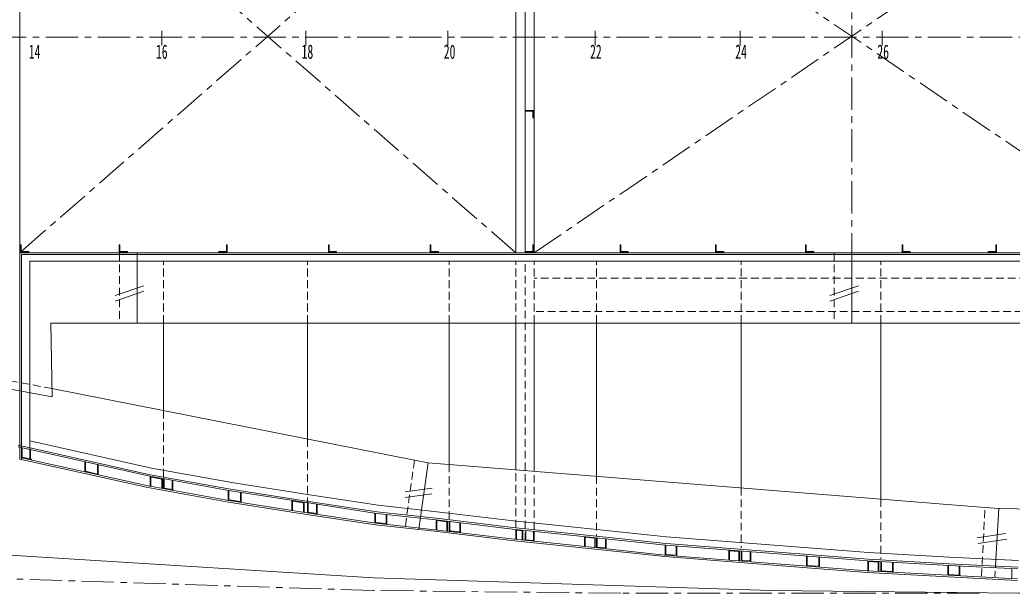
# Model space of a CAD drawing. Units: millimetres, scale not verified. Extents: x -28714 to 28714, y -20310 to 20310.
# Drawn here: x -12307 to -4658, y -4566 to -144 of the extents above; entities that cross this region are included whole.
import ezdxf
from ezdxf.enums import TextEntityAlignment as Align

# ---------------------------------------------------------------- set-up
doc = ezdxf.new("R2010")
doc.units = ezdxf.units.MM
doc.header["$LTSCALE"] = 50
doc.linetypes.add('CHAIN1', pattern=[8, 5, -1, 1, -1])
doc.linetypes.add('DASHED1', pattern=[1.8, 1.2, -0.6])
for name, color, linetype, lineweight in [('0-0_0', 3, 'Continuous', 18), ('0-1', 4, 'CHAIN1', 18), ('0-2_寸法', 2, 'Continuous', 18)]:
    doc.layers.add(name, color=color, linetype=linetype, lineweight=lineweight)
doc.styles.add('ＭＳ ゴシック', font='')
doc.styles.get('ＭＳ ゴシック').set_extended_font_data('MS Gothic')

msp = doc.modelspace()

# ---------------------------------------------------------------- linework, layer by layer
at = {"layer": '0-0_0'}
for p, q in [((-12307.01, -3531.02), (-12307.01, 2976.57)), ((-8484.31, -1940.92), (-8484.31, 1399.18)), ((-8413.19, -1940.92), (-8413.19, 1399.18)), ((-8342.07, -1940.92), (-8342.07, 1399.18)), ((-11211.78, -229.8), (-11211.78, -342.47)), ((-10103.82, -229.8), (-10103.82, -342.47)), ((-9008.48, -229.8), (-9008.48, -342.47)), ((-7872, -229.8), (-7872, -342.47)), ((-6755.45, -229.8), (-6755.45, -342.47)), ((-5659.6, -229.8), (-5659.6, -342.47)), ((-320.22, -1940.92), (-12307.01, -1940.92)), ((-307.52, -1953.62), (-12294.31, -1953.62)), ((-12294.31, -3533.86), (-12294.31, -1953.62)), ((-11401.49, -1940.92), (-11401.49, -2482.58)), ((-5893.25, -1940.92), (-5893.25, -2482.58)), ((-307.52, -2004.42), (-12230.81, -2004.42)), ((-12230.81, -3456.97), (-12230.81, -2004.42)), ((-11350.82, -2195.69), (-11572.01, -2270.68)), ((-5842.57, -2195.69), (-6063.76, -2270.68)), ((-11350.82, -2237.67), (-11572.01, -2312.66)), ((-5842.57, -2237.67), (-6063.76, -2312.66)), ((1081.99, -2482.58), (-12069.38, -2482.58)), ((-12069.38, -2482.58), (-12058.95, -3052.24)), ((-11200.19, -3158.03), (-11200.19, -2482.58)), ((-10089.06, -3377.92), (-10089.06, -2482.58)), ((-8998.69, -3572.33), (-8998.69, -2482.58)), ((-8484.31, -3613.69), (-8484.31, -2482.58)), ((-8342.07, -3625.12), (-8342.07, -2482.58)), ((-7862.52, -3663.67), (-7862.52, -2482.58)), ((-6745.87, -3753.44), (-6745.87, -2482.58)), ((-5670.57, -3839.88), (-5670.57, -2482.58)), ((-12060.13, -2987.85), (-9264.93, -3541.01)), ((-12289.23, -3443.9), (-12289.23, -3516.78)), ((-12289.23, -3516.78), (-12216.26, -3533.11)), ((-12230.81, -3456.97), (-12230.81, -3529.85)), ((-12225.73, -3458.11), (-12225.73, -3530.99)), ((-12216.26, -3533.11), (-12216.23, -3538.32)), ((-11805.85, -3630.16), (-11805.85, -3552.07)), ((-11702.61, -3653.44), (-11702.61, -3575.17)), ((-9159.43, -3559.41), (-9230.75, -4069.4)), ((-11303.07, -3741.97), (-11303.07, -3664.91)), ((-11207.68, -3759.1), (-11207.68, -3682.4)), ((-11200.19, -3683.94), (-11200.19, -3760.45)), ((-11128.72, -3773.28), (-11128.72, -3695.87)), ((-10701.12, -3850.09), (-10701.12, -3772.67)), ((-10602.31, -3865.67), (-10600.84, -3788.77)), ((-9337.67, -3826.86), (-9130.31, -3800.15)), ((-9335.75, -3783.61), (-9128.39, -3756.9)), ((-10210.64, -3925.06), (-10210.64, -3849.93)), ((-10116.53, -3941.81), (-10116.53, -3864.68)), ((-10089.06, -3868.94), (-10089.06, -3946.01)), ((-10083.98, -3869.71), (-10083.98, -3941.65)), ((-10016.03, -3957.02), (-10016.03, -3880.04)), ((-9570.93, -4024.8), (-9570.93, -3947.72)), ((-9477.73, -4035.38), (-9477.73, -3958.71)), ((-4761.38, -3912.97), (-4783.94, -4306.39)), ((-9098.27, -4077.28), (-9098.27, -4000.61)), ((-9010.8, -4087.7), (-9010.8, -4010.94)), ((-8998.69, -4012.4), (-8998.69, -4089.15)), ((-8911.11, -4099.71), (-8911.11, -4023.32)), ((-8484.31, -4150.58), (-8484.31, -4073.98)), ((-8429.75, -4156.2), (-8429.75, -4079.6)), ((-8342.07, -4165.27), (-8342.07, -4088.67)), ((-7954.79, -4204.41), (-7954.79, -4128.64)), ((-4706.94, -4105.43), (-4928.39, -4138.49)), ((-7871.14, -4214.14), (-7871.14, -4137.51)), ((-7862.52, -4215.06), (-7862.52, -4138.43)), ((-7788.21, -4222.67), (-7788.21, -4146.36)), ((-7333.75, -4271.46), (-7333.75, -4194.84)), ((-7243.72, -4278.45), (-7243.72, -4202.02)), ((-4699.3, -4148.66), (-4920.75, -4181.72)), ((-6840.99, -4306.68), (-6840.99, -4233.32)), ((-6760.86, -4315.98), (-6760.86, -4239.55)), ((-6745.87, -4240.72), (-6745.87, -4317.15)), ((-6673.39, -4323.02), (-6673.39, -4246.35)), ((-6243.42, -4356.2), (-6243.42, -4279.77)), ((-6142.66, -4364.03), (-6142.66, -4287.6)), ((-5769.51, -4392.91), (-5769.51, -4315.9)), ((-5685.59, -4397.66), (-5685.59, -4321.34)), ((-5670.57, -4322.19), (-5670.57, -4398.51)), ((-5575.91, -4403.87), (-5575.91, -4328.58)), ((-5154.33, -4427.73), (-5154.33, -4351.41)), ((-5061.73, -4432.38), (-5061.73, -4356.05)), ((-4660.78, -4452.42), (-4660.78, -4376.12))]:
    msp.add_line(p, q, dxfattribs=at)
at = {"layer": '0-0_0', "color": 4, "linetype": 'CHAIN1'}
for p, q in [((-12296.85, -1930.76), (-8484.31, 1399.18)), ((-8484.31, -1940.92), (-12296.85, 1389.02)), ((-8342.07, 1399.18), (-3462.2, -1930.76)), ((-8342.07, -1940.92), (-3462.2, 1389.02)), ((-5893.25, 1411.88), (-5893.25, -1940.92)), ((-4909.99, -4565.72), (-7673.59, -4565.72))]:
    msp.add_line(p, q, dxfattribs=at)
at = {"layer": '0-0_0', "color": 1, "linetype": 'DASHED1'}
for p, q in [((-11538.95, -1940.92), (-11538.95, -2482.58)), ((-6030.7, -1940.92), (-6030.7, -2482.58)), ((-11200.19, -2482.58), (-11200.19, -2004.42)), ((-10089.06, -2482.58), (-10089.06, -2004.42)), ((-8998.69, -2482.58), (-8998.69, -2004.42)), ((-8484.31, -2482.58), (-8484.31, -2004.42)), ((-8413.19, -4157.91), (-8413.19, -2004.42)), ((-8342.07, -2482.58), (-8342.07, -2004.42)), ((-7862.52, -2482.58), (-7862.52, -2004.42)), ((-6745.87, -2482.58), (-6745.87, -2004.42)), ((-5670.57, -2482.58), (-5670.57, -2004.42)), ((48.08, -2136.5), (-8342.07, -2136.5)), ((-1247.32, -2393.68), (-8342.07, -2393.68)), ((-11200.19, -3158.03), (-11200.19, -3683.03)), ((-10089.06, -3377.92), (-10089.06, -3868.94)), ((-9264.93, -3541.01), (-9336.24, -4051)), ((-8998.69, -3572.33), (-8998.69, -4036.3)), ((-8484.31, -4061.21), (-8484.31, -3613.18)), ((-8342.07, -4165.24), (-8342.07, -3625.41)), ((-7862.52, -3663.67), (-7862.52, -4127.64)), ((-6745.87, -3753.44), (-6745.87, -4217.41)), ((-5670.57, -3839.88), (-5670.57, -4303.85)), ((-4893.7, -4435.69), (-4867.55, -3904.43)), ((-4783.94, -4306.39), (-4791.65, -4440.79))]:
    msp.add_line(p, q, dxfattribs=at)
at = {"layer": '0-0_0'}
for points in [[(-12058.95, -3052.24), (-13554.47, -2775.76), (-16321.56, -1477.63), (-18526.14, -277.22)], [(16812.37, -1867.83), (12835.72, -3241.33), (8357.1, -3830.98), (1864.02, -4037.88), (1742.39, -4037.88), (-4756.52, -3913.36), (-4867.55, -3904.43), (-9159.43, -3559.41), (-9264.93, -3541.01)], [(-12319.71, -3424.06), (-11301.35, -3651.96), (-10682.33, -3763.14), (-10096.67, -3854.93), (-9552.53, -3937.68), (-9075.85, -3990.31), (-8507.22, -4058.85), (-7962.97, -4114.94), (-7326, -4182.89), (-6231.49, -4267.96), (-5769.28, -4303.88), (-5146.58, -4339.13), (-4612.84, -4365.8)], [(-12319.71, -3437.08), (-11303.86, -3664.41), (-10684.43, -3775.67), (-10098.61, -3867.49), (-9554.18, -3950.27), (-9077.31, -4002.93), (-8508.63, -4071.47), (-7964.29, -4127.57), (-7327.16, -4195.54), (-6232.47, -4280.62), (-5770.13, -4316.55), (-5147.25, -4351.81), (-4613.48, -4378.49)], [(-12230.81, -3391.9), (-11291.31, -3602.15), (-10673.9, -3713.04), (-10088.92, -3804.73), (-9545.92, -3887.3), (-9070.03, -3939.85), (-8501.58, -4008.36), (-7957.67, -4064.42), (-7321.33, -4132.3), (-6227.55, -4217.31), (-5765.87, -4253.19), (-5143.88, -4288.4), (-4610.31, -4315.07)], [(-12307.01, -3531.02), (-11321.43, -3751.57), (-10699.18, -3863.34), (-10112.17, -3955.35), (-9565.74, -4038.43), (-9087.51, -4091.24), (-8518.51, -4159.82), (-7973.57, -4215.99), (-7335.32, -4284.07), (-6239.36, -4369.25), (-5776.08, -4405.26), (-5151.99, -4440.59), (-4617.92, -4467.28)], [(-12294.31, -3520.85), (-11318.92, -3739.12), (-10697.07, -3850.82), (-10110.23, -3942.79), (-9564.09, -4025.84), (-9086.05, -4078.62), (-8517.1, -4147.2), (-7972.24, -4203.36), (-7334.16, -4271.42), (-6238.38, -4356.59), (-5775.23, -4392.58), (-5151.31, -4427.9), (-4617.28, -4454.59)], [(-11800.77, -3553.21), (-11800.77, -3626.09), (-11707.69, -3646.92), (-11707.69, -3574.04)], [(-11297.99, -3742.88), (-11297.99, -3671.34), (-11212.76, -3686.65), (-11212.76, -3758.19)], [(-11195.11, -3683.94), (-11195.11, -3756.2), (-11133.8, -3767.21), (-11133.8, -3694.95)], [(-1845.32, -4565.72), (-4608.92, -4565.72), (-6518, -4545.7), (-9580.17, -4447.28), (-12340.41, -4274.76), (-14552.31, -4060.79), (-15566.91, -3936.48), (-16460.42, -3793.26)], [(-10696.04, -3773.58), (-10696.04, -3845.83), (-10607.28, -3859.75), (-10605.91, -3788.67)], [(-10205.56, -3927.85), (-10205.56, -3855.86), (-10121.61, -3869.02), (-10121.61, -3941.01)], [(-10083.98, -3941.65), (-10021.11, -3951.21), (-10021.11, -3879.27)], [(-9565.85, -3948.5), (-9565.85, -4020.53), (-9482.81, -4029.7), (-9482.81, -3958.15)], [(-9093.19, -4077.84), (-9093.19, -4006.13), (-9015.88, -4015.45), (-9015.88, -4087.08)], [(-8993.61, -4013.02), (-8993.61, -4084.65), (-8916.19, -4093.98), (-8916.19, -4022.55)], [(-8479.23, -4151.1), (-8479.23, -4079.61), (-8434.83, -4084.18), (-8434.83, -4155.68)], [(-8408.11, -4081.83), (-8408.11, -4153.33), (-8346.83, -4159.64), (-8346.83, -4088.15)], [(-7949.71, -4205.77), (-7949.71, -4134.24), (-7876.22, -4142.08), (-7876.22, -4213.6)], [(-7857.44, -4138.97), (-7857.44, -4210.49), (-7793.29, -4217.34), (-7793.29, -4145.81)], [(-7328.67, -4195.38), (-7328.67, -4266.76), (-7248.8, -4272.96), (-7248.8, -4201.63)], [(-6835.91, -4310.15), (-6835.91, -4238.81), (-6765.94, -4244.25), (-6765.94, -4315.59)], [(-6740.79, -4240.72), (-6740.79, -4312.45), (-6678.47, -4317.29), (-6678.47, -4245.96)], [(-6238.34, -4280.16), (-6238.34, -4351.5), (-6147.74, -4358.54), (-6147.74, -4287.2)], [(-5764.43, -4393.65), (-5764.43, -4321.96), (-5690.67, -4326.14), (-5690.67, -4397.37)], [(-5665.49, -4322.19), (-5665.49, -4393.71), (-5580.99, -4398.49), (-5580.99, -4327.8)], [(-5149.25, -4351.7), (-5149.25, -4422.92), (-5066.81, -4427.04), (-5066.81, -4355.83)]]:
    msp.add_lwpolyline(points, dxfattribs=at)
for points in [[(-8352.23, -899.34), (-8352.23, -848.6), (-8410.65, -848.6), (-8410.65, -843.52), (-8347.15, -843.52), (-8347.15, -899.34)], [(-12296.85, -1880.03), (-12296.85, -1930.76), (-12238.43, -1930.76), (-12238.43, -1935.84), (-12301.93, -1935.84), (-12301.93, -1880.03)], [(-11535.72, -1880.03), (-11535.72, -1930.76), (-11477.3, -1930.76), (-11477.3, -1935.84), (-11540.8, -1935.84), (-11540.8, -1880.03)], [(-10714.34, -1880.03), (-10714.34, -1930.76), (-10772.76, -1930.76), (-10772.76, -1935.84), (-10709.26, -1935.84), (-10709.26, -1880.03)], [(-9923.57, -1880.03), (-9923.57, -1930.76), (-9865.15, -1930.76), (-9865.15, -1935.84), (-9928.65, -1935.84), (-9928.65, -1880.03)], [(-9139.33, -1880.03), (-9139.33, -1930.76), (-9080.91, -1930.76), (-9080.91, -1935.84), (-9144.41, -1935.84), (-9144.41, -1880.03)], [(-8352.23, -1880.03), (-8352.23, -1930.76), (-8410.65, -1930.76), (-8410.65, -1935.84), (-8347.15, -1935.84), (-8347.15, -1880.03)], [(-7675.43, -1880.03), (-7675.43, -1930.76), (-7617.01, -1930.76), (-7617.01, -1935.84), (-7680.51, -1935.84), (-7680.51, -1880.03)], [(-6938.85, -1880.03), (-6938.85, -1930.76), (-6880.43, -1930.76), (-6880.43, -1935.84), (-6943.93, -1935.84), (-6943.93, -1880.03)], [(-6246.61, -1880.03), (-6246.61, -1930.76), (-6188.19, -1930.76), (-6188.19, -1935.84), (-6251.69, -1935.84), (-6251.69, -1880.03)], [(-5501.95, -1880.03), (-5501.95, -1930.76), (-5443.53, -1930.76), (-5443.53, -1935.84), (-5507.03, -1935.84), (-5507.03, -1880.03)], [(-4785.17, -1880.03), (-4785.17, -1930.76), (-4843.59, -1930.76), (-4843.59, -1935.84), (-4780.09, -1935.84), (-4780.09, -1880.03)]]:
    msp.add_lwpolyline(points, close=True, dxfattribs=at)
at = {"layer": '0-0_0', "color": 1, "linetype": 'DASHED1'}
msp.add_lwpolyline([(-12060.14, -2987.45), (-13534.89, -2714.8), (-16294.59, -1420.14)], dxfattribs=at)
at = {"layer": '0-1'}
msp.add_line((22142.93, -277.22), (-24129.6, -277.22), dxfattribs=at)
msp.add_lwpolyline([(-7673.59, -4565.72), (-9582.67, -4545.7), (-12644.84, -4447.28)], dxfattribs=at)

# ---------------------------------------------------------------- texts
at = {"layer": '0-2_寸法', "style": 'ＭＳ ゴシック', "width": 0.6}
for s, p in [('14', (-12238.13, -477.69)), ('16', (-11257.98, -477.69)), ('18', (-10135.47, -477.69)), ('20', (-9039.31, -477.69)), ('22', (-7911.75, -477.69)), ('24', (-6792.74, -477.69)), ('26', (-5697.37, -477.69))]:
    msp.add_text(s, height=110, dxfattribs=at).set_placement(p, align=Align.BOTTOM_LEFT)

doc.saveas('drawing.dxf')
